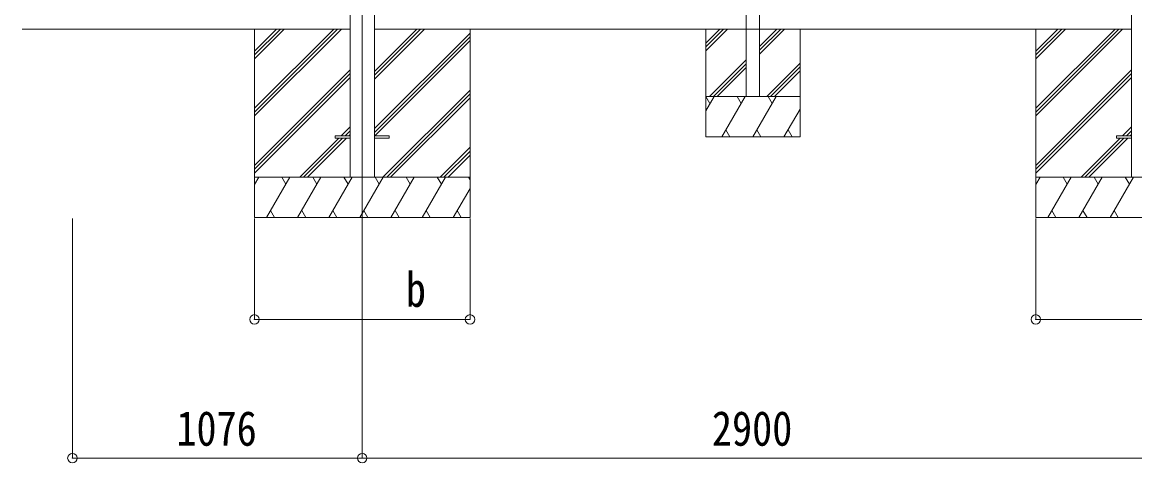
# Model space of a CAD drawing. Units: millimetres at full size. Extents: x -9783 to 9892, y -6828 to 6752.
# Drawn here: x 2928 to 7057, y -2579 to -944 of the extents above; entities that cross this region are included whole.
import ezdxf
from ezdxf.enums import TextEntityAlignment as Align

# ---------------------------------------------------------------- set-up
doc = ezdxf.new("R2010")
doc.units = ezdxf.units.MM
doc.header["$LTSCALE"] = 35
doc.header["$PDMODE"] = 32
doc.header["$PDSIZE"] = 35
for name, color, linetype, lineweight in [('0-0_0', 7, 'Continuous', 9), ('0-1_本体', 4, 'Continuous', 9), ('0-2_部品', 7, 'Continuous', 9), ('0-8_PARTS2', 2, 'Continuous', 9), ('0-A_寸法', 6, 'Continuous', 9), ('1-0_FRAME', 7, 'Continuous', 9), ('1-1_GLASS', 4, 'Continuous', 9)]:
    doc.layers.add(name, color=color, linetype=linetype, lineweight=lineweight)
doc.styles.add('ＭＳ ゴシック', font='')
doc.styles.get('ＭＳ ゴシック').set_extended_font_data('MS Gothic')

msp = doc.modelspace()

# ---------------------------------------------------------------- linework, layer by layer
at = {"layer": '0-0_0'}
for p, q in [((2927.97, -968.88), (4144.73, -968.88)), ((3789.93, -968.88), (3789.93, -1668.88)), ((3789.93, -1263.06), (4084.11, -968.88)), ((3789.93, -1277.2), (4098.25, -968.88)), ((3789.93, -1291.34), (4112.4, -968.88)), ((3789.93, -1079.21), (3900.26, -968.88)), ((3789.93, -1065.07), (3886.12, -968.88)), ((3789.93, -1050.93), (3871.98, -968.88)), ((4235.13, -968.88), (7044.73, -968.88)), ((4235.13, -1154.51), (4420.76, -968.88)), ((4235.13, -1140.37), (4406.62, -968.88)), ((4235.13, -1126.22), (4392.48, -968.88)), ((4235.13, -1338.35), (4589.93, -983.56)), ((4589.93, -968.88), (4589.93, -1668.88)), ((6689.93, -968.88), (6689.93, -1668.88)), ((6689.93, -1263.06), (6984.11, -968.88)), ((6689.93, -1277.2), (6998.25, -968.88)), ((6689.93, -1291.34), (7012.4, -968.88)), ((6689.93, -1079.21), (6800.26, -968.88)), ((6689.93, -1065.07), (6786.12, -968.88)), ((6689.93, -1050.93), (6771.98, -968.88)), ((4235.13, -1352.5), (4589.93, -997.7)), ((4236.55, -1365.22), (4589.93, -1011.84)), ((3789.93, -1475.19), (4144.73, -1120.39)), ((3789.93, -1489.33), (4144.73, -1134.53)), ((3789.93, -1503.47), (4144.73, -1148.67)), ((6689.93, -1475.19), (7044.73, -1120.39)), ((6689.93, -1489.33), (7044.73, -1134.53)), ((6689.93, -1503.47), (7044.73, -1148.67)), ((4266.74, -1518.88), (4589.93, -1195.69)), ((4280.88, -1518.88), (4589.93, -1209.83)), ((4295.03, -1518.88), (4589.93, -1223.97)), ((4112.03, -1365.22), (4144.73, -1332.52)), ((4126.17, -1365.22), (4144.73, -1346.66)), ((4140.31, -1365.22), (4144.73, -1360.8)), ((7012.03, -1365.22), (7044.73, -1332.52)), ((7026.17, -1365.22), (7044.73, -1346.66)), ((7040.31, -1365.22), (7044.73, -1360.8)), ((3958.37, -1518.88), (4103.03, -1374.22)), ((3972.52, -1518.88), (4117.17, -1374.22)), ((3986.66, -1518.88), (4131.31, -1374.22)), ((6858.37, -1518.88), (7003.03, -1374.22)), ((6872.52, -1518.88), (7017.17, -1374.22)), ((6886.66, -1518.88), (7031.31, -1374.22)), ((4478.87, -1518.88), (4589.93, -1407.82)), ((4493.02, -1518.88), (4589.93, -1421.96)), ((4507.16, -1519.72), (4589.93, -1436.95)), ((4589.93, -1518.88), (3789.93, -1518.88)), ((3789.93, -1546.38), (3805.81, -1518.88)), ((3834.68, -1668.88), (3921.28, -1518.88)), ((3906.28, -1544.86), (3891.28, -1518.88)), ((3950.15, -1668.88), (4036.75, -1518.88)), ((4021.75, -1544.86), (4006.75, -1518.88)), ((4065.62, -1668.88), (4152.22, -1518.88)), ((4137.22, -1544.86), (4122.22, -1518.88)), ((4181.09, -1668.88), (4267.69, -1518.88)), ((4252.69, -1544.86), (4237.69, -1518.88)), ((4296.56, -1668.88), (4383.16, -1518.88)), ((4368.16, -1544.86), (4353.16, -1518.88)), ((4412.03, -1668.88), (4498.63, -1518.88)), ((4468.63, -1518.88), (4483.63, -1544.86)), ((4584.1, -1518.88), (4589.93, -1528.98)), ((7489.93, -1518.88), (6689.93, -1518.88)), ((6689.93, -1546.38), (6705.81, -1518.88)), ((6734.68, -1668.88), (6821.28, -1518.88)), ((6806.28, -1544.86), (6791.28, -1518.88)), ((6850.15, -1668.88), (6936.75, -1518.88)), ((6921.75, -1544.86), (6906.75, -1518.88)), ((6965.62, -1668.88), (7052.22, -1518.88)), ((7037.22, -1544.86), (7022.22, -1518.88)), ((4527.5, -1668.88), (4589.93, -1560.74)), ((3849.68, -1642.9), (3864.68, -1668.88)), ((3965.15, -1642.9), (3980.15, -1668.88)), ((4080.62, -1642.9), (4095.62, -1668.88)), ((4196.09, -1642.9), (4211.09, -1668.88)), ((4311.56, -1642.9), (4326.56, -1668.88)), ((4427.03, -1642.9), (4442.03, -1668.88)), ((4542.5, -1642.9), (4557.5, -1668.88)), ((6749.68, -1642.9), (6764.68, -1668.88)), ((6865.15, -1642.9), (6880.15, -1668.88)), ((6980.62, -1642.9), (6995.62, -1668.88)), ((3789.93, -1668.88), (4589.93, -1668.88)), ((6689.93, -1668.88), (7489.93, -1668.88))]:
    msp.add_line(p, q, dxfattribs=at)
at = {"layer": '0-1_本体'}
for p, q in [((4144.73, 1338.1), (4144.73, -1518.88)), ((4235.13, 1338.1), (4235.13, -1518.88)), ((7044.73, 1336.33), (7044.73, -1518.88))]:
    msp.add_line(p, q, dxfattribs=at)
at = {"layer": '0-2_部品', "color": 4}
for p, q in [((4089.93, -1365.22), (4089.93, -1374.22)), ((4089.93, -1365.22), (4144.73, -1365.22)), ((4089.93, -1374.22), (4144.73, -1374.22)), ((4235.13, -1365.22), (4289.93, -1365.22)), ((4235.13, -1374.22), (4289.93, -1374.22)), ((4289.93, -1365.22), (4289.93, -1374.22)), ((6989.93, -1365.22), (6989.93, -1374.22)), ((6989.93, -1365.22), (7044.73, -1365.22)), ((6989.93, -1374.22), (7044.73, -1374.22))]:
    msp.add_line(p, q, dxfattribs=at)
at = {"layer": '0-8_PARTS2'}
msp.add_line((4189.93, 1469.16), (4189.93, -1736.87), dxfattribs=at)
at = {"layer": '0-A_寸法'}
for p, q in [((3113.94, -2561.76), (3113.94, -1672.36)), ((3789.93, -2046.77), (3789.93, -1672.36)), ((4189.93, -2561.76), (4189.93, -1672.36)), ((4589.93, -2046.77), (4589.93, -1672.36)), ((6689.93, -2046.77), (6689.93, -1672.36)), ((3789.93, -2046.77), (4589.93, -2046.77)), ((6689.93, -2046.77), (7489.93, -2046.77)), ((3113.94, -2561.76), (4189.93, -2561.76)), ((4189.93, -2561.76), (7089.93, -2561.76))]:
    msp.add_line(p, q, dxfattribs=at)
for p in [(3789.93, -2046.77), (4589.93, -2046.77), (6689.93, -2046.77), (3113.94, -2561.76), (4189.93, -2561.76)]:
    msp.add_point(p, dxfattribs=at)
at = {"layer": '1-0_FRAME'}
for p, q in [((5464.93, -968.88), (5464.93, -1368.88)), ((5464.93, -1021.23), (5517.28, -968.88)), ((5464.93, -1035.37), (5531.42, -968.88)), ((5464.93, -1049.51), (5545.57, -968.88)), ((5664.93, -1033.36), (5729.41, -968.88)), ((5664.93, -1047.5), (5743.56, -968.88)), ((5664.93, -1061.64), (5757.7, -968.88)), ((5814.93, -1368.88), (5814.93, -968.88)), ((5479.41, -1218.88), (5614.93, -1083.36)), ((5493.55, -1218.88), (5614.93, -1097.5)), ((5507.7, -1218.88), (5614.93, -1111.64)), ((5691.54, -1218.88), (5814.93, -1095.49)), ((5705.69, -1218.88), (5814.93, -1109.63)), ((5719.83, -1218.88), (5814.93, -1123.77)), ((5464.93, -1271.99), (5495.6, -1218.88)), ((5464.93, -1218.88), (5814.93, -1218.88)), ((5480.6, -1244.86), (5465.6, -1218.88)), ((5524.47, -1368.88), (5611.07, -1218.88)), ((5596.07, -1244.86), (5581.07, -1218.88)), ((5639.94, -1368.88), (5726.54, -1218.88)), ((5711.54, -1244.86), (5696.54, -1218.88)), ((5755.41, -1368.88), (5814.93, -1265.78)), ((5539.47, -1342.9), (5554.46, -1368.88)), ((5654.94, -1342.9), (5669.94, -1368.88)), ((5770.41, -1342.9), (5785.41, -1368.88)), ((5464.93, -1368.88), (5814.93, -1368.88))]:
    msp.add_line(p, q, dxfattribs=at)
at = {"layer": '1-1_GLASS'}
for p, q in [((5614.93, 1326.01), (5614.93, -1218.88)), ((5664.93, 1326.01), (5664.93, -1218.88))]:
    msp.add_line(p, q, dxfattribs=at)

# ---------------------------------------------------------------- texts
at = {"layer": '0-A_寸法', "color": 7, "style": 'ＭＳ ゴシック', "width": 0.85}
for s, p in [('b', (4351.93, -2038.77)), ('1076', (3499.94, -2554.76)), ('2900', (5487.93, -2554.76))]:
    msp.add_text(s, height=129, dxfattribs=at).set_placement(p, align=Align.BOTTOM_LEFT)

doc.saveas('drawing.dxf')
